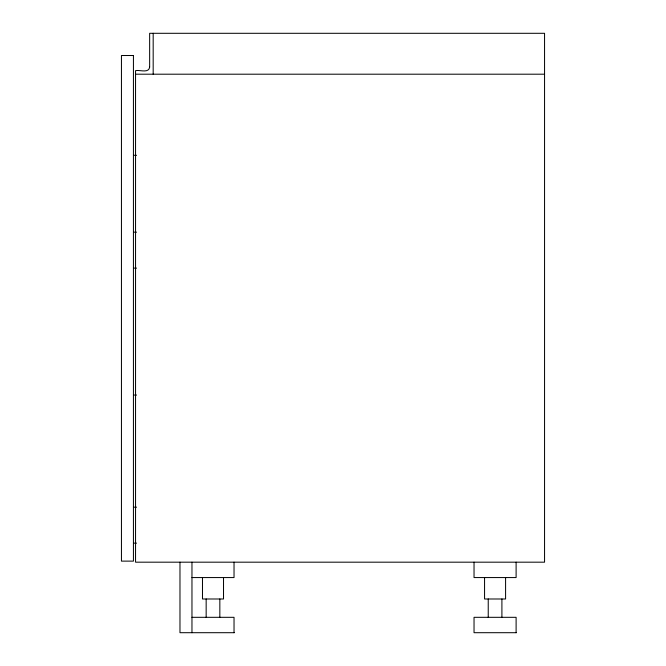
<?xml version="1.0" encoding="UTF-8"?>
<svg xmlns="http://www.w3.org/2000/svg" width="666" height="666" viewBox="0 0 666 666"><rect width="100%" height="100%" fill="white"/><g stroke="black" fill="none" stroke-linecap="round" stroke-linejoin="round"><path stroke-width="1" d="M135.548 74.201L544.555 74.201M133.433 155.295L136.555 155.295M133.433 232.159L136.547 232.159M133.433 268.123L136.547 268.123M133.433 395.055L136.555 395.055M133.433 507.176L136.547 507.176M133.433 543.14L136.547 543.14M191.966 577.564L234.032 577.564L234.032 562.179M191.966 617.315L234.032 617.315L234.032 632.7M234.274 632.7L179.978 632.7L179.978 562.179M516.35 632.7L474.034 632.7L474.034 617.315L516.108 617.315L516.108 632.7M516.108 562.179L516.108 577.564L474.034 577.564L474.034 562.179M505.586 577.564L505.586 598.992L484.557 598.992L484.557 577.564M501.906 598.992L501.906 617.315M488.236 598.992L488.236 617.315M223.518 577.564L223.518 598.992L202.481 598.992L202.481 577.564M219.838 598.992L219.838 617.315M206.16 598.992L206.16 617.315M191.966 562.179L191.966 632.7M153.18 33.3L153.18 74.201M149.65 67.149C148.718 73.61 139.519 69.597 135.548 70.671L135.548 562.179L544.555 562.179L544.555 33.3L149.65 33.3L149.65 67.149M133.433 55.511L121.445 55.511L121.445 561.122L133.433 561.122L133.433 55.511"/></g></svg>
